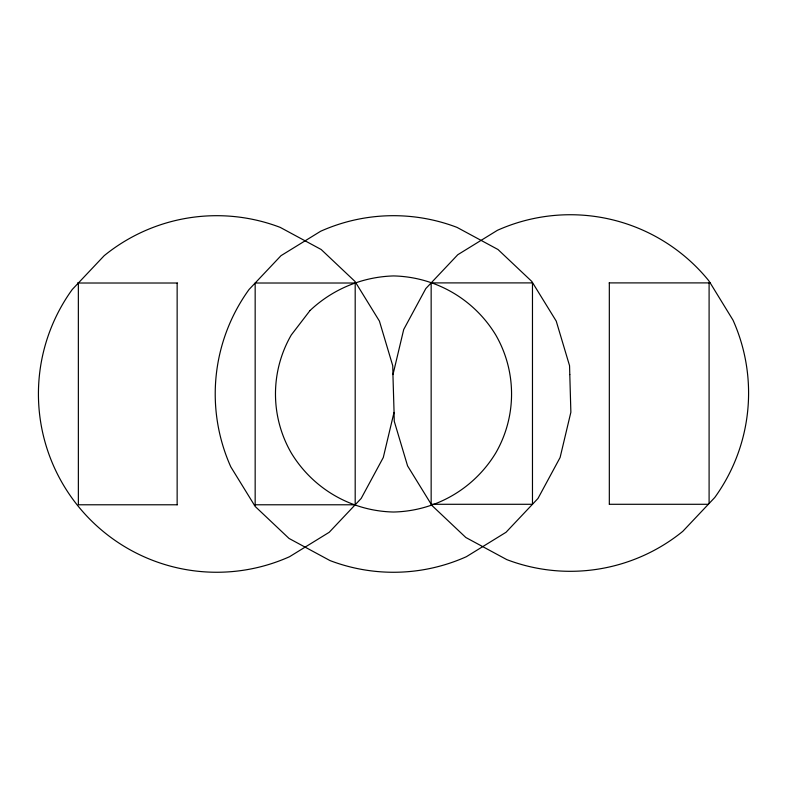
<?xml version="1.0" encoding="UTF-8"?>
<svg xmlns="http://www.w3.org/2000/svg" width="787" height="787" viewBox="0 0 787 787"><rect width="100%" height="100%" fill="white"/><g stroke="black" fill="none" stroke-linecap="round" stroke-linejoin="round"><path stroke-width="1.18" d="M254.437 505.244L255.549 504.782M77.539 283.015L177.567 283.015M609.158 282.897L710.179 282.897L733.012 320.142A178.295 178.295 0 0 1 714.763 497.502L682.801 531.333A178.295 178.295 0 0 1 506.769 559.606L465.815 537.491L431.984 505.529L407.577 465.894L394.267 421.301L394.012 412.427M609.315 504.29L708.349 504.29M177.311 504.782L78.366 504.782L78.356 283.015M710.179 282.897L708.605 280.516A178.295 178.295 0 0 0 497.423 230.306L457.788 254.713L425.826 288.544L403.711 329.497L392.939 374.779L394.061 412.221L383.289 457.503L361.174 498.456L329.212 532.287L289.577 556.694A178.295 178.295 0 0 1 72.237 289.498L104.199 255.667A178.295 178.295 0 0 1 280.231 227.394L321.185 249.509L355.016 281.471L379.423 321.106L392.733 365.699L392.988 374.573M709.097 282.897L709.097 503.503M609.325 282.897L609.325 504.182M177.144 283.172L177.144 504.782M569.798 374.573L570.87 412.221L560.108 457.503L537.983 498.456L506.021 532.287L466.386 556.694A178.295 178.295 0 0 1 329.989 560.57L289.036 538.446L255.204 506.484L230.798 466.858A178.295 178.295 0 0 1 249.046 289.498L281.008 255.667L320.634 231.26A178.295 178.295 0 0 1 457.04 227.394L497.994 249.509L531.825 281.471L556.232 321.106L569.552 365.699L569.798 374.573M310.048 310.511L291.288 334.957A118.04 118.04 0 0 0 291.288 452.997C313.078 488.924 351.504 511.107 393.51 512.022C435.526 511.107 473.951 488.924 495.741 452.997A118.04 118.04 0 0 0 495.741 334.957C473.951 299.03 435.526 276.847 393.51 275.932C362.374 276.837 332.704 289.124 310.048 310.511M355.193 283.015L255.165 283.015L255.165 504.782L355.193 504.782L355.193 283.015M532.474 282.897L431.158 282.897L431.158 504.29L532.474 504.29L532.474 282.897"/></g></svg>
